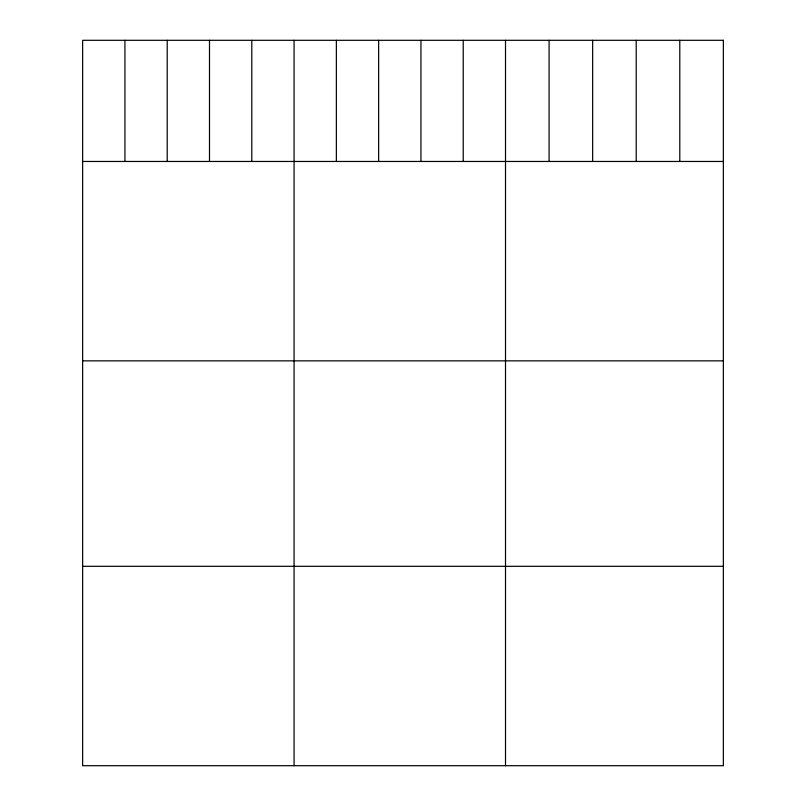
<?xml version="1.0" encoding="UTF-8"?>
<svg xmlns="http://www.w3.org/2000/svg" width="806" height="806" viewBox="0 0 806 806"><rect width="100%" height="100%" fill="white"/><g stroke="black" fill="none" stroke-linecap="round" stroke-linejoin="round"><path stroke-width="1.21" d="M82.645 161.462L723.355 161.462M82.645 360.856L723.355 360.856M82.645 566.306L723.355 566.306M679.79 40.3L679.79 161.462M636.216 40.3L636.216 161.462M592.652 40.3L592.652 161.462M549.087 40.3L549.087 161.462M505.513 40.3L505.513 765.7M463.228 40.3L463.228 161.462M420.944 40.3L420.944 161.462M378.649 40.3L378.649 161.462M336.364 40.3L336.364 161.462M294.079 40.3L294.079 765.7M251.794 40.3L251.794 161.462M209.5 40.3L209.5 161.462M167.215 40.3L167.215 161.462M124.93 40.3L124.93 161.462M723.355 40.3L82.645 40.3L82.645 765.7L723.355 765.7L723.355 40.3"/></g></svg>
